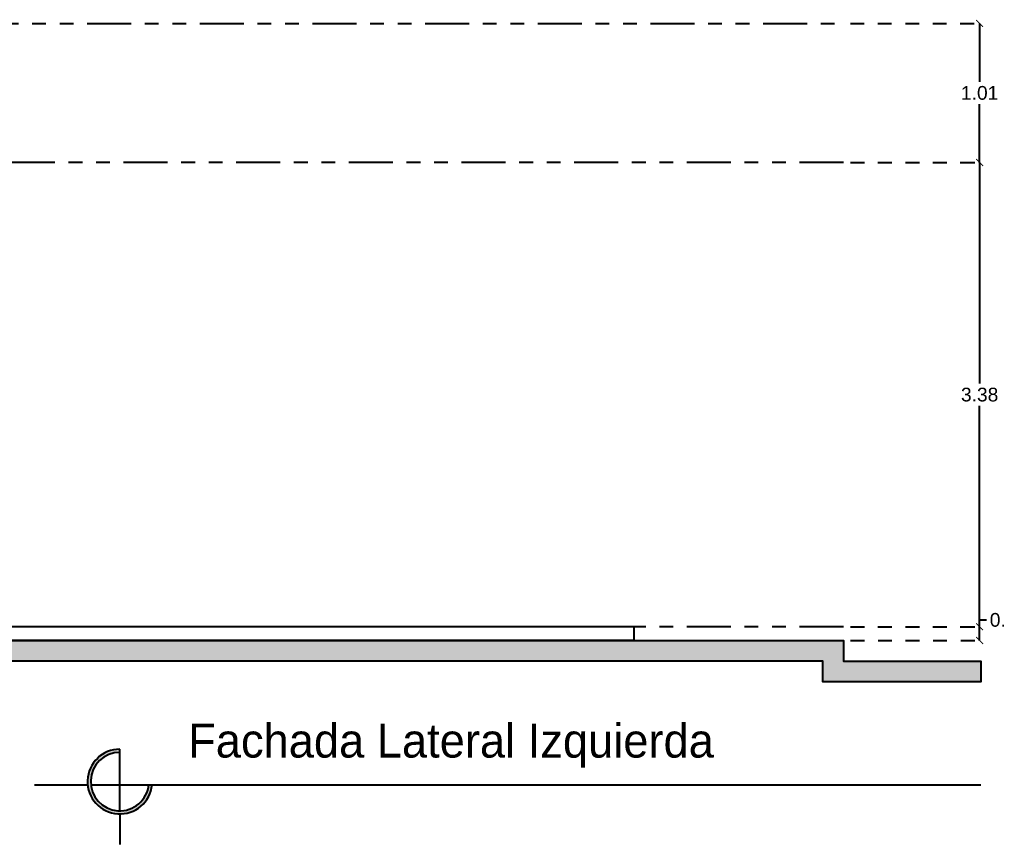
# Model space of a CAD drawing. Header units: inches. Extents: x 0.9 to 45.9, y 0.4 to 30.4.
# Drawn here: x 29.09 to 36.22, y 7.85 to 13.85 of the extents above; entities that cross this region are included whole.
import ezdxf

# ---------------------------------------------------------------- set-up
doc = ezdxf.new("R2010")
doc.units = ezdxf.units.IN
doc.header["$MEASUREMENT"] = 0
for name, pattern in [('ACAD_ISO02W100', [15, 12, -3]), ('DASHDOT', [25.4, 12.7, -6.35, 0, -6.35]), ('JIS_09_08', [10.75, 8, -0.55, 0.55, -0.55, 0.55, -0.55])]:
    doc.linetypes.add(name, pattern=pattern)
doc.layers.add('MUROS', color=9, linetype='Continuous')
doc.layers.add('VENTANAS', color=143, linetype='Continuous')
doc.layers.add('sombras', color=253, linetype='Continuous', lineweight=0)
doc.styles.add('COTAS II', font='Arial.ttf', dxfattribs={"height": 0.1})
doc.styles.get("Standard").update_dxf_attribs({"font": 'Arial.ttf'})
doc.dimstyles.new('COTAS II', dxfattribs={"dimtxt": 0.18, "dimasz": 0.05, "dimexe": 0.05, "dimexo": 0.05, "dimgap": 0.03, "dimtad": 0, "dimtih": 1, "dimtoh": 1, "dimzin": 0, "dimdsep": 46, "dimtxsty": 'COTAS II', "dimblk": 'ARCHTICK', "dimcen": 0.02, "dimazin": 0, "dimtfac": 1, "dimtofl": 0, "dimtmove": 0, "dimatfit": 3, "dimfxl": 1, "dimtolj": 1, "dimtzin": 0, "dimarcsym": 0})

# ---------------------------------------------------------------- blocks, each defined once
blk = doc.blocks.new('_ArchTick')
at = {"color": 0, "linetype": 'ByBlock', "const_width": 0.15}
blk.add_lwpolyline([(-0.5, -0.5), (0.5, 0.5)], dxfattribs=at)
blk = doc.blocks.new('*D57')
at = {"layer": 'Defpoints', "color": 0, "ltscale": 0.008, "transparency": 16777216}
for p in [(35.0849, 9.4342, -0.074), (36.0757, 9.4342), (35.0849, 9.3342, -0.074)]:
    blk.add_point(p, dxfattribs=at)
at = {"layer": 'VENTANAS', "color": 0, "linetype": 'ACAD_ISO02W100', "lineweight": -2, "ltscale": 0.008, "transparency": 16777216}
blk.add_line((35.1349, 9.4342), (36.1257, 9.4342), dxfattribs=at)
at = {"layer": 'VENTANAS', "color": 0, "lineweight": -2, "ltscale": 0.008, "transparency": 16777216}
for p, q in [((36.0757, 9.4342), (36.0757, 9.4842)), ((36.0757, 9.4842), (36.1257, 9.4842)), ((36.0757, 9.3342), (36.0757, 9.4342))]:
    blk.add_line(p, q, dxfattribs=at)
at = {"layer": 'VENTANAS', "color": 0, "linetype": 'DASHDOT', "lineweight": -2, "ltscale": 0.008, "transparency": 16777216}
blk.add_line((35.1349, 9.3342), (36.1257, 9.3342), dxfattribs=at)
at = {"layer": 'VENTANAS', "color": 0, "lineweight": -2, "ltscale": 0.008, "transparency": 16777216, "xscale": 0.05, "yscale": 0.05, "zscale": 0.05}
for p, rotation in [((36.0757, 9.4342), 90), ((36.0757, 9.3342), 270)]:
    blk.add_blockref('_ArchTick', p, dxfattribs=dict(at, rotation=rotation))
at = {"layer": 'VENTANAS', "color": 0, "ltscale": 0.008, "transparency": 16777216, "insert": (36.2853, 9.4842), "char_height": 0.1, "attachment_point": 5, "style": 'COTAS II'}
blk.add_mtext('\\A1;0.10', dxfattribs=at)
blk = doc.blocks.new('*D58')
at = {"layer": 'Defpoints', "color": 0, "ltscale": 0.008, "transparency": 16777216}
for p in [(35.0849, 12.8141, -0.0869), (36.0757, 12.8141), (35.0849, 9.4342, -0.074)]:
    blk.add_point(p, dxfattribs=at)
at = {"layer": 'VENTANAS', "color": 0, "linetype": 'ACAD_ISO02W100', "lineweight": -2, "ltscale": 0.008, "transparency": 16777216}
blk.add_line((35.1349, 12.8141), (36.1257, 12.8141), dxfattribs=at)
at = {"layer": 'VENTANAS', "color": 0, "lineweight": -2, "ltscale": 0.008, "transparency": 16777216}
for p, q in [((36.0757, 12.8141), (36.0757, 11.2048)), ((36.0757, 9.4342), (36.0757, 11.0434))]:
    blk.add_line(p, q, dxfattribs=at)
at = {"layer": 'VENTANAS', "color": 0, "linetype": 'DASHDOT', "lineweight": -2, "ltscale": 0.008, "transparency": 16777216}
blk.add_line((35.1349, 9.4342), (36.1257, 9.4342), dxfattribs=at)
at = {"layer": 'VENTANAS', "color": 0, "lineweight": -2, "ltscale": 0.008, "transparency": 16777216, "xscale": 0.05, "yscale": 0.05, "zscale": 0.05}
for p, rotation in [((36.0757, 12.8141), 90.00037547458159), ((36.0757, 9.4342), 270.0003754745816)]:
    blk.add_blockref('_ArchTick', p, dxfattribs=dict(at, rotation=rotation))
at = {"layer": 'VENTANAS', "color": 0, "ltscale": 0.008, "transparency": 16777216, "insert": (36.0757, 11.1241), "char_height": 0.1, "attachment_point": 5, "style": 'COTAS II'}
blk.add_mtext('\\A1;3.38', dxfattribs=at)
blk = doc.blocks.new('*D59')
at = {"layer": 'Defpoints', "color": 0, "ltscale": 0.008, "transparency": 16777216}
for p in [(35.0849, 13.8272, -0.104), (36.0757, 13.8272), (35.0849, 12.8141, -0.0869)]:
    blk.add_point(p, dxfattribs=at)
at = {"layer": 'VENTANAS', "color": 0, "linetype": 'ACAD_ISO02W100', "lineweight": -2, "ltscale": 0.008, "transparency": 16777216}
blk.add_line((35.1349, 13.8272), (36.1257, 13.8272), dxfattribs=at)
at = {"layer": 'VENTANAS', "color": 0, "lineweight": -2, "ltscale": 0.008, "transparency": 16777216}
for p, q in [((36.0757, 13.8272), (36.0757, 13.4013)), ((36.0757, 12.8141), (36.0757, 13.24))]:
    blk.add_line(p, q, dxfattribs=at)
at = {"layer": 'VENTANAS', "color": 0, "linetype": 'DASHDOT', "lineweight": -2, "ltscale": 0.008, "transparency": 16777216}
blk.add_line((35.1349, 12.8141), (36.1257, 12.8141), dxfattribs=at)
at = {"layer": 'VENTANAS', "color": 0, "lineweight": -2, "ltscale": 0.008, "transparency": 16777216, "xscale": 0.05, "yscale": 0.05, "zscale": 0.05}
for p, rotation in [((36.0757, 13.8272), 90.00177726831666), ((36.0757, 12.8141), 270.0017772683166)]:
    blk.add_blockref('_ArchTick', p, dxfattribs=dict(at, rotation=rotation))
at = {"layer": 'VENTANAS', "color": 0, "ltscale": 0.008, "transparency": 16777216, "insert": (36.0757, 13.3207), "char_height": 0.1, "attachment_point": 5, "style": 'COTAS II'}
blk.add_mtext('\\A1;1.01', dxfattribs=at)

msp = doc.modelspace()

# ---------------------------------------------------------------- hatches: boundary and pattern name
at = {"linetype": 'ByBlock', "ltscale": 0.01}
h = msp.add_hatch(dxfattribs=at)
h.set_pattern_fill('EARTH', color=34, scale=0.02, style=0)
h.set_pattern_definition([(0, (-1796.467, -909.33749), (0.127, 0.127), [0.127, -0.127]), (0, (-1796.467, -909.28987), (0.127, 0.127), [0.127, -0.127]), (0, (-1796.467, -909.24224), (0.127, 0.127), [0.127, -0.127]), (90, (-1796.45113, -909.22637), (-0.127, 0.127), [0.127, -0.127]), (90, (-1796.4035, -909.22637), (-0.127, 0.127), [0.127, -0.127]), (90, (-1796.35588, -909.22637), (-0.127, 0.127), [0.127, -0.127])])
h.paths.add_polyline_path([(19.4599, 9.3342), (35.0849, 9.3342), (35.0849, 9.1842), (36.0849, 9.1842), (36.0849, 9.0342), (34.9349, 9.0342), (34.9349, 9.1842), (19.6099, 9.1842), (19.6099, 9.0342), (18.4599, 9.0342), (18.4599, 9.1842), (19.4599, 9.1842)])
at = {"layer": 'sombras', "lineweight": 0}
h = msp.add_hatch(color=7, dxfattribs=at)
h.set_gradient(color1=(255, 255, 255), one_color=1, tint=1)
h.paths.add_polyline_path([(30.0524, 8.2847), (30.0291, 8.2847, -2.241724), (29.8178, 8.5201), (29.8178, 8.5431, 2.257752)])

# ---------------------------------------------------------------- linework, layer by layer
at = {"color": 251, "linetype": 'JIS_09_08', "ltscale": 0.04}
for p, q in [((24.6599, 13.8272, -0.104), (35.0849, 13.8272, -0.104)), ((35.0849, 12.8141, -0.0869), (28.0599, 12.8141, -0.074)), ((35.0849, 9.4342, -0.074), (33.5599, 9.4342, -0.074))]:
    msp.add_line(p, q, dxfattribs=at)
at = {"color": 7}
for p, q in [((29.8178, 8.095), (29.8178, 8.5431)), ((29.1974, 8.2847), (29.5833, 8.2847)), ((29.6065, 8.2847), (36.0849, 8.2847)), ((29.8178, 8.0719), (29.8178, 7.8502))]:
    msp.add_line(p, q, dxfattribs=at)
at = {"color": 34, "linetype": 'ByBlock', "ltscale": 0.01, "elevation": -0.074}
msp.add_lwpolyline([(19.4599, 9.3342), (35.0849, 9.3342), (35.0849, 9.1842), (36.0849, 9.1842), (36.0849, 9.0342), (34.9349, 9.0342), (34.9349, 9.1842), (19.6099, 9.1842), (19.6099, 9.0342), (18.4599, 9.0342), (18.4599, 9.1842), (19.4599, 9.1842), (19.4599, 9.3342)], dxfattribs=at)
at = {"color": 7}
for radius in [0.2356, 0.2125]:
    msp.add_arc((29.8178, 8.3075), radius, 90, 354.44224, dxfattribs=at)
at = {"layer": 'MUROS'}
for p, q in [((33.5599, 9.4342, -0.074), (28.0599, 9.4342, -0.074)), ((33.5599, 9.4342, -0.074), (33.5599, 9.3342, -0.074)), ((33.5599, 9.3342, -0.074), (19.4599, 9.3342, -0.074))]:
    msp.add_line(p, q, dxfattribs=at)

# ---------------------------------------------------------------- texts
at = {"color": 7, "insert": (30.3149, 8.7286, 14.6698), "char_height": 0.246276, "width": 13.20329, "attachment_point": 1}
msp.add_mtext('{\\fMaiandra GD|b0|i0|c0|p34;Fachada Lateral Izquierda}', dxfattribs=at)

# ---------------------------------------------------------------- dimensions: what is measured, and where the dimension line sits
at = {"layer": 'VENTANAS', "ltscale": 0.008}
for p1, p2, picture, middle in [((35.0849, 12.8141, -0.0869), (35.0849, 13.8272, -0.104), '*D59', (36.0757, 13.3207)), ((35.0849, 9.4342, -0.074), (35.0849, 12.8141, -0.0869), '*D58', (36.0757, 11.1241)), ((35.0849, 9.3342, -0.074), (35.0849, 9.4342, -0.074), '*D57', (36.2853, 9.4842))]:
    dim = msp.add_aligned_dim(p1=p1, p2=p2, distance=-0.9908, dimstyle='COTAS II', dxfattribs=at)
    dim.commit()
    dim.dimension.update_dxf_attribs({"geometry": picture, "text_midpoint": middle})

doc.saveas('drawing.dxf')
